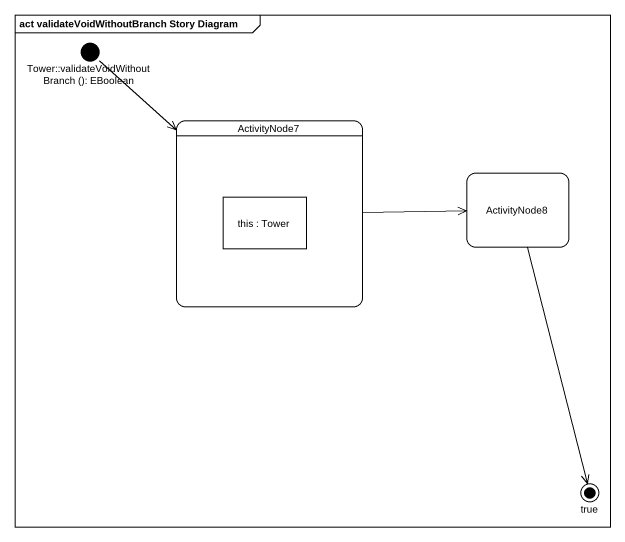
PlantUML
@startuml
mainframe act validateVoidWithoutBranch Story Diagram
hide empty description
state "Tower::validateVoidWithoutBranch (): EBoolean" as Tower_validateVoidWithoutBra <<start>>
state ActivityNode7 {
  state "this : Tower" as this <<object>>
}
state ActivityNode8
state true <<end>>
Tower_validateVoidWithoutBra --> ActivityNode7
ActivityNode7 -right-> ActivityNode8
ActivityNode8 --> true
@enduml
